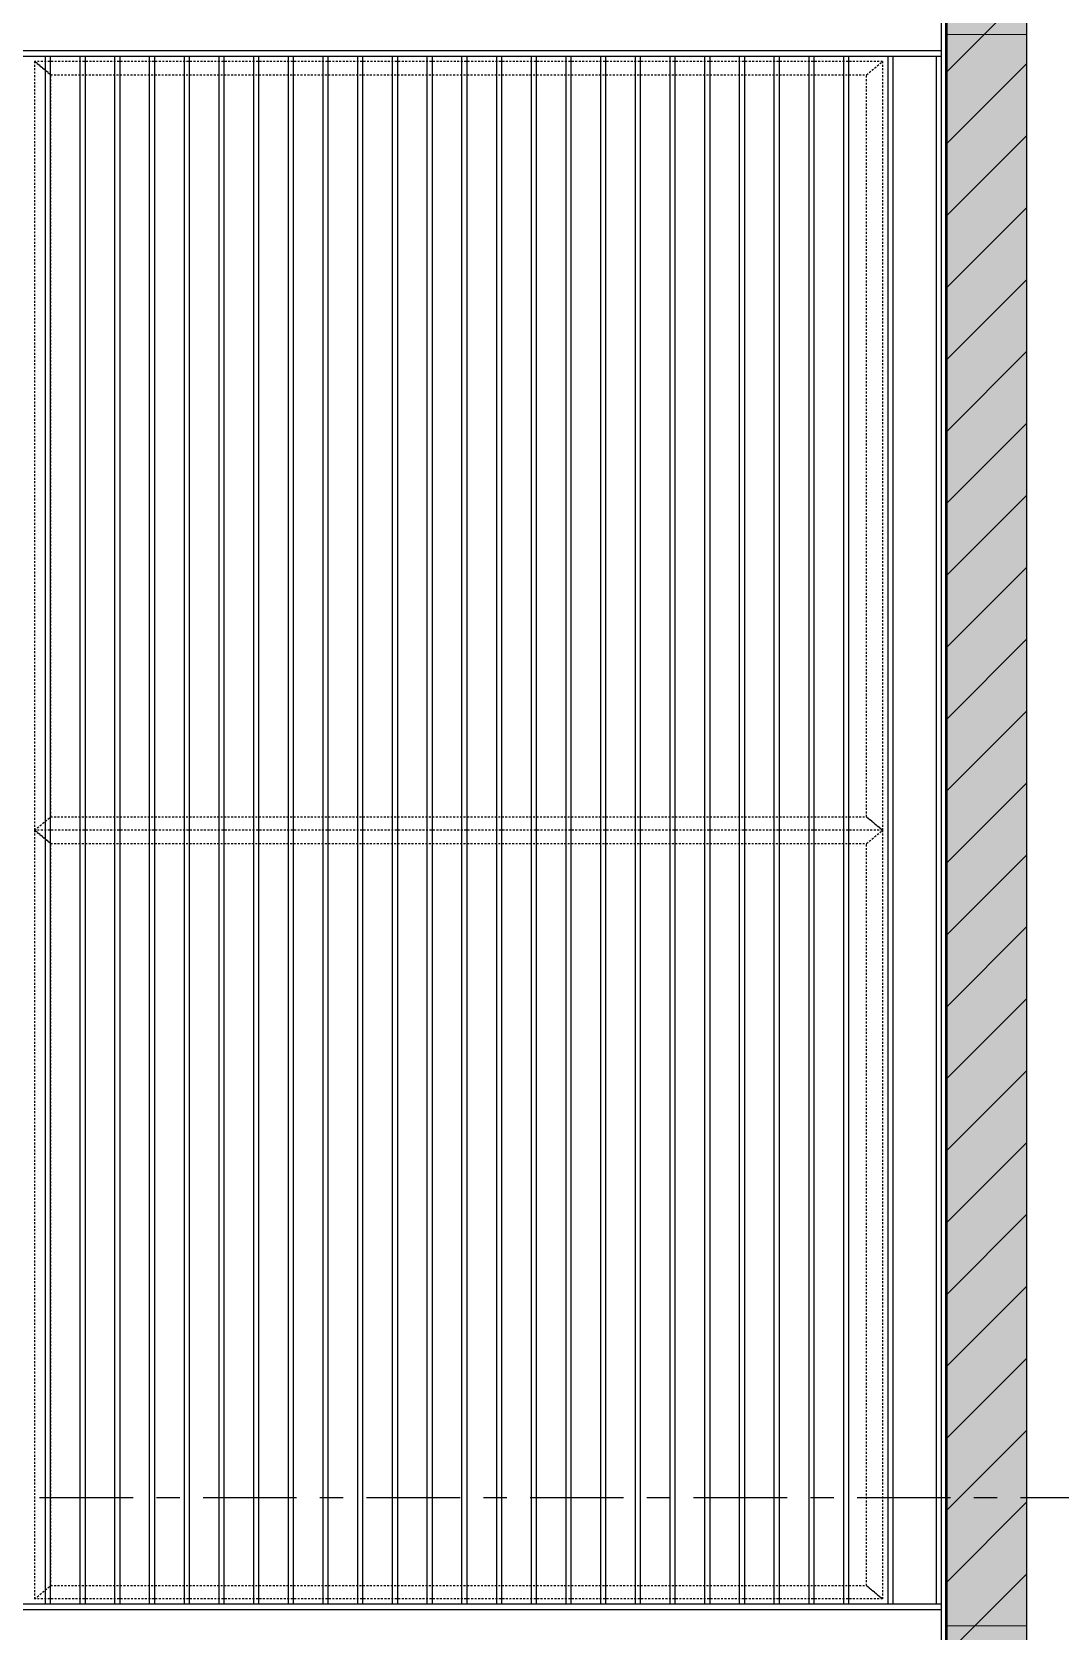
# Model space of a CAD drawing. Header units: millimetres. Extents: x 3774 to 718460, y -768339 to 192544.
# Drawn here: x 455933 to 457858, y -722317 to -719322 of the extents above; entities that cross this region are included whole.
import ezdxf
from ezdxf.xclip import XClip

# ---------------------------------------------------------------- set-up
doc = ezdxf.new("R2010")
doc.units = ezdxf.units.MM
doc.header["$XCLIPFRAME"] = 0
doc.set_wipeout_variables(frame=1)
for name, pattern in [('TA_GL_000.70000', [1.925, 0.7, -0.175, 0.175, -0.175, 0.7]), ('TA_HL_001.00000', [6.5, 3.55, -2.95]), ('XKITLINE00', [0]), ('XKITLINE02', [4, 2, -2])]:
    doc.linetypes.add(name, pattern=pattern)
for name, color, linetype in [('000 - 0_SYM_DWG_GRIDLINE_MAIN_COLOR_251', 7, 'Continuous'), ('000 - CONCRETE_COL_HATCH_', 7, 'Continuous'), ('010 - ASPG_FRAMING_SUB_COLOR_2', 7, 'Continuous'), ('010 - ASPG_FRAMING_SUB_COLOR_3', 7, 'Continuous'), ('010 - ASPG_FRAMING_WIPEOUT_', 7, 'Continuous')]:
    doc.layers.add(name, color=color, linetype=linetype)
doc.layers.add('Bolt', color=7, linetype='Continuous', lineweight=0)
doc.layers.add('Part', color=7, linetype='Continuous', lineweight=0)
doc.styles.add('TA', font='', dxfattribs={"height": 4.5})
doc.styles.get('TA').set_extended_font_data('Cordia New')

# ---------------------------------------------------------------- blocks, each defined once
blk = doc.blocks.new('*A13164198')
at = {"layer": 'Part', "color": 7, "linetype": 'XKITLINE00', "lineweight": 0}
for p, q in [((2441.089496, -84.373459), (2441.089496, -60.533459)), ((2441.089496, -60.533459), (2442.289496, -60.533459)), ((2442.289496, -60.533459), (2442.289496, -84.373459)), ((2442.289496, -84.373459), (2441.089496, -84.373459))]:
    blk.add_line(p, q, dxfattribs=at)
blk = doc.blocks.new('*A13184200')
at = {"layer": 'Part', "color": 7, "linetype": 'XKITLINE00', "lineweight": 0}
for p, q in [((2438.489525, -124.453458), (2438.489685, -78.053458)), ((2438.489685, -78.053458), (2440.889685, -78.053466)), ((2440.889525, -124.453466), (2440.889685, -78.053466))]:
    blk.add_line(p, q, dxfattribs=at)
blk = doc.blocks.new('*A18484730')
at = {"layer": 'Part', "color": 7, "linetype": 'XKITLINE00', "lineweight": 0}
for p, q in [((2438.489574, -78.053462), (2438.489574, -33.653462)), ((2440.889574, -78.053462), (2440.889574, -33.653462)), ((2438.489574, -78.053462), (2440.889574, -78.053462))]:
    blk.add_line(p, q, dxfattribs=at)
blk = doc.blocks.new('*A18494731')
at = {"layer": 'Part', "color": 7, "linetype": 'XKITLINE00', "lineweight": 0}
for p, q in [((2435.689603, -68.053462), (2435.689603, -56.621462)), ((2436.489603, -68.053462), (2436.489603, -56.621462)), ((2435.689603, -80.053462), (2435.689603, -68.621462)), ((2436.489603, -80.053462), (2436.489603, -68.621462)), ((2435.689603, -82.133462), (2435.689603, -80.621462)), ((2436.489603, -82.133462), (2436.489603, -80.621462)), ((2435.689603, -82.133462), (2436.489603, -82.133462))]:
    blk.add_line(p, q, dxfattribs=at)
blk = doc.blocks.new('*A18504732')
at = {"layer": 'Part', "color": 7, "linetype": 'XKITLINE00', "lineweight": 0}
for p, q in [((2427.929603, -68.053462), (2427.929603, -56.621462)), ((2428.729603, -68.053462), (2428.729603, -56.621462)), ((2427.929603, -80.053462), (2427.929603, -68.621462)), ((2428.729603, -80.053462), (2428.729603, -68.621462)), ((2427.929603, -82.133462), (2427.929603, -80.621462)), ((2428.729603, -82.133462), (2428.729603, -80.621462)), ((2427.929603, -82.133462), (2428.729603, -82.133462))]:
    blk.add_line(p, q, dxfattribs=at)
blk = doc.blocks.new('*A18674749')
at = {"layer": 'Part', "color": 7, "linetype": 'XKITLINE00', "lineweight": 0}
for p, q in [((2428.305603, -69.421462), (2428.305603, -68.621462)), ((2428.305603, -68.621462), (2428.353603, -68.621462)), ((2428.353603, -69.421462), (2428.353603, -68.621462)), ((2428.305603, -68.861462), (2428.353603, -68.861462)), ((2428.305603, -69.421462), (2428.353603, -69.421462))]:
    blk.add_line(p, q, dxfattribs=at)
blk = doc.blocks.new('*A18684750')
at = {"layer": 'Part', "color": 7, "linetype": 'XKITLINE00', "lineweight": 0}
for p, q in [((2427.929603, -68.573462), (2427.929603, -68.621462)), ((2427.929603, -68.621462), (2428.729603, -68.621462)), ((2428.729603, -68.621462), (2428.729603, -68.573462))]:
    blk.add_line(p, q, dxfattribs=at)
blk = doc.blocks.new('*A18864768')
at = {"layer": 'Bolt'}
for points in [[(2428.034, -80.573), (2428.034, -80.525), (2428.146, -80.525), (2428.146, -80.573)], [(2428.034, -80.621), (2428.034, -80.573), (2428.146, -80.573), (2428.146, -80.621)], [(2428.514, -80.573), (2428.514, -80.525), (2428.626, -80.525), (2428.626, -80.573)], [(2428.514, -80.621), (2428.514, -80.573), (2428.626, -80.573), (2428.626, -80.621)]]:
    blk.add_hatch(color=7, dxfattribs=at).paths.add_polyline_path(points, flags=17)
at = {"layer": 'Bolt', "color": 7, "linetype": 'XKITLINE00', "lineweight": 0}
for p, q in [((2428.09, -80.685), (2428.09, -80.341)), ((2428.57, -80.685), (2428.57, -80.341)), ((2428.034, -80.573), (2428.034, -80.525)), ((2428.034, -80.621), (2428.034, -80.573)), ((2428.146, -80.573), (2428.146, -80.525)), ((2428.146, -80.621), (2428.146, -80.573)), ((2428.514, -80.573), (2428.514, -80.525)), ((2428.514, -80.621), (2428.514, -80.573)), ((2428.626, -80.573), (2428.626, -80.525)), ((2428.626, -80.621), (2428.626, -80.573))]:
    blk.add_line(p, q, dxfattribs=at)
blk = doc.blocks.new('*A18994781')
at = {"layer": 'Bolt'}
for points in [[(2428.034, -68.573), (2428.034, -68.525), (2428.146, -68.525), (2428.146, -68.573)], [(2428.514, -68.573), (2428.514, -68.525), (2428.626, -68.525), (2428.626, -68.573)], [(2428.034, -68.621), (2428.034, -68.573), (2428.146, -68.573), (2428.146, -68.621)], [(2428.514, -68.621), (2428.514, -68.573), (2428.626, -68.573), (2428.626, -68.621)]]:
    blk.add_hatch(color=7, dxfattribs=at).paths.add_polyline_path(points, flags=17)
at = {"layer": 'Bolt', "color": 7, "linetype": 'XKITLINE00', "lineweight": 0}
for p, q in [((2428.034, -68.573), (2428.034, -68.525)), ((2428.09, -68.685), (2428.09, -68.341)), ((2428.146, -68.573), (2428.146, -68.525)), ((2428.514, -68.573), (2428.514, -68.525)), ((2428.57, -68.685), (2428.57, -68.341)), ((2428.626, -68.573), (2428.626, -68.525)), ((2428.034, -68.621), (2428.034, -68.573)), ((2428.146, -68.621), (2428.146, -68.573)), ((2428.514, -68.621), (2428.514, -68.573)), ((2428.626, -68.621), (2428.626, -68.573))]:
    blk.add_line(p, q, dxfattribs=at)
blk = doc.blocks.new('*A19564838')
at = {"layer": 'Part', "color": 7, "linetype": 'XKITLINE00', "lineweight": 0}
for p, q in [((2425.769509, -82.453462), (2438.489525, -82.453462)), ((2438.489523, -82.453462), (2438.489525, -82.453462)), ((2438.489525, -82.453462), (2438.489525, -86.453462)), ((2438.489525, -86.453462), (2425.769509, -86.453462)), ((2438.489523, -86.453462), (2438.489525, -86.453462))]:
    blk.add_line(p, q, dxfattribs=at)
blk = doc.blocks.new('*A19584840')
at = {"layer": 'Part', "color": 7, "linetype": 'XKITLINE00', "lineweight": 0}
for p, q in [((2436.025603, -82.173462), (2435.585603, -82.173462)), ((2435.585603, -82.173462), (2435.585603, -82.213462)), ((2436.025603, -82.133462), (2436.025603, -82.173462)), ((2436.065603, -82.213462), (2436.065603, -82.133462))]:
    blk.add_line(p, q, dxfattribs=at)
blk = doc.blocks.new('*A19594841')
at = {"layer": 'Part', "color": 7, "linetype": 'XKITLINE00', "lineweight": 0}
for p, q in [((2435.049603, -82.453462), (2435.209603, -82.293462)), ((2435.209603, -82.293462), (2436.969603, -82.293462)), ((2436.969603, -82.293462), (2437.129603, -82.453462))]:
    blk.add_line(p, q, dxfattribs=at)
blk = doc.blocks.new('*A19604842')
at = {"layer": 'Part', "color": 7, "linetype": 'XKITLINE00', "lineweight": 0}
for p, q in [((2436.969603, -82.213462), (2435.209603, -82.213462)), ((2435.209603, -82.213462), (2435.209603, -82.293462)), ((2436.969603, -82.293462), (2435.209603, -82.293462)), ((2436.969603, -82.213462), (2436.969603, -82.293462))]:
    blk.add_line(p, q, dxfattribs=at)
blk = doc.blocks.new('*A19614843')
at = {"layer": 'Part', "color": 7, "linetype": 'XKITLINE00', "lineweight": 0}
for p, q in [((2441.089231, -80.773462), (2441.089226, -80.773462)), ((2441.089496, -80.773462), (2441.089231, -80.773462)), ((2441.089236, -82.373462), (2441.089231, -80.773462)), ((2441.089236, -82.373462), (2441.089231, -82.373462)), ((2441.089496, -82.373462), (2441.089236, -82.373462))]:
    blk.add_line(p, q, dxfattribs=at)
blk = doc.blocks.new('*A19624844')
at = {"layer": 'Part', "color": 7, "linetype": 'XKITLINE00', "lineweight": 0}
for p, q in [((2440.889672, -81.653462), (2441.089234, -81.653462)), ((2441.089234, -82.373462), (2441.089234, -82.453462)), ((2441.089234, -82.453462), (2440.889669, -82.453462))]:
    blk.add_line(p, q, dxfattribs=at)
blk = doc.blocks.new('*A19634845')
at = {"layer": 'Part', "color": 7, "linetype": 'XKITLINE00', "lineweight": 0}
for p, q in [((2441.089231, -64.533462), (2441.089236, -64.533462)), ((2441.089231, -66.133462), (2441.089236, -64.533462)), ((2441.089236, -64.533462), (2441.089496, -64.533462)), ((2441.089226, -66.133462), (2441.089231, -66.133462)), ((2441.089231, -66.133462), (2441.089496, -66.133462))]:
    blk.add_line(p, q, dxfattribs=at)
blk = doc.blocks.new('*A19644846')
at = {"layer": 'Part', "color": 7, "linetype": 'XKITLINE00', "lineweight": 0}
for p, q in [((2440.889574, -64.453462), (2441.089234, -64.453462)), ((2441.089234, -64.533462), (2441.089234, -64.453462)), ((2440.889574, -65.253462), (2441.089234, -65.253462))]:
    blk.add_line(p, q, dxfattribs=at)
blk = doc.blocks.new('*A19654847')
at = {"layer": 'Part', "color": 7, "linetype": 'XKITLINE00', "lineweight": 0}
for p, q in [((2436.065603, -69.421462), (2436.065603, -68.621462)), ((2436.065603, -68.621462), (2436.113603, -68.621462)), ((2436.113603, -69.421462), (2436.113603, -68.621462)), ((2436.065603, -68.861462), (2436.113603, -68.861462)), ((2436.065603, -69.421462), (2436.113603, -69.421462))]:
    blk.add_line(p, q, dxfattribs=at)
blk = doc.blocks.new('*A19664848')
at = {"layer": 'Part', "color": 7, "linetype": 'XKITLINE00', "lineweight": 0}
for p, q in [((2435.689603, -68.573462), (2435.689603, -68.621462)), ((2435.689603, -68.621462), (2436.489603, -68.621462)), ((2436.489603, -68.621462), (2436.489603, -68.573462))]:
    blk.add_line(p, q, dxfattribs=at)
blk = doc.blocks.new('*A19674849')
at = {"layer": 'Part', "color": 7, "linetype": 'XKITLINE00', "lineweight": 0}
for p, q in [((2436.065603, -81.421462), (2436.065603, -80.621462)), ((2436.065603, -80.621462), (2436.113603, -80.621462)), ((2436.113603, -81.421462), (2436.113603, -80.621462)), ((2436.065603, -80.861462), (2436.113603, -80.861462)), ((2436.065603, -81.421462), (2436.113603, -81.421462))]:
    blk.add_line(p, q, dxfattribs=at)
blk = doc.blocks.new('*A19684850')
at = {"layer": 'Part', "color": 7, "linetype": 'XKITLINE00', "lineweight": 0}
for p, q in [((2435.689603, -80.573462), (2435.689603, -80.621462)), ((2435.689603, -80.621462), (2436.489603, -80.621462)), ((2436.489603, -80.621462), (2436.489603, -80.573462))]:
    blk.add_line(p, q, dxfattribs=at)
blk = doc.blocks.new('*A19694851')
at = {"layer": 'Part', "color": 7, "linetype": 'XKITLINE00', "lineweight": 0}
for p, q in [((2438.329518, -80.053462), (2425.995968, -80.053462)), ((2425.995968, -80.573462), (2425.995968, -80.053462)), ((2438.329518, -80.573462), (2438.329518, -80.053462)), ((2438.329518, -80.573462), (2425.995968, -80.573462))]:
    blk.add_line(p, q, dxfattribs=at)
blk = doc.blocks.new('*A19704852')
at = {"layer": 'Part', "color": 7, "linetype": 'XKITLINE00', "lineweight": 0}
for p, q in [((2438.329518, -68.053462), (2425.995968, -68.053462)), ((2425.995968, -68.573462), (2425.995968, -68.053462)), ((2438.329518, -68.573462), (2438.329518, -68.053462)), ((2438.329518, -68.573462), (2425.995968, -68.573462))]:
    blk.add_line(p, q, dxfattribs=at)
blk = doc.blocks.new('*A19744856')
at = {"layer": 'Part', "color": 7, "linetype": 'XKITLINE00', "lineweight": 0}
for p, q in [((2428.265603, -82.173462), (2427.825603, -82.173462)), ((2427.825603, -82.173462), (2427.825603, -82.213462)), ((2428.265603, -82.133462), (2428.265603, -82.173462)), ((2428.305603, -82.213462), (2428.305603, -82.133462))]:
    blk.add_line(p, q, dxfattribs=at)
blk = doc.blocks.new('*A19754857')
at = {"layer": 'Part', "color": 7, "linetype": 'XKITLINE00', "lineweight": 0}
for p, q in [((2427.289603, -82.453462), (2427.449603, -82.293462)), ((2427.449603, -82.293462), (2429.209603, -82.293462)), ((2429.209603, -82.293462), (2429.369603, -82.453462))]:
    blk.add_line(p, q, dxfattribs=at)
blk = doc.blocks.new('*A19764858')
at = {"layer": 'Part', "color": 7, "linetype": 'XKITLINE00', "lineweight": 0}
for p, q in [((2429.209603, -82.213462), (2427.449603, -82.213462)), ((2427.449603, -82.213462), (2427.449603, -82.293462)), ((2429.209603, -82.293462), (2427.449603, -82.293462)), ((2429.209603, -82.213462), (2429.209603, -82.293462))]:
    blk.add_line(p, q, dxfattribs=at)
blk = doc.blocks.new('*A19774859')
at = {"layer": 'Part', "color": 7, "linetype": 'XKITLINE00', "lineweight": 0}
for p, q in [((2428.305603, -81.421462), (2428.305603, -80.621462)), ((2428.305603, -80.621462), (2428.353603, -80.621462)), ((2428.353603, -81.421462), (2428.353603, -80.621462)), ((2428.305603, -80.861462), (2428.353603, -80.861462)), ((2428.305603, -81.421462), (2428.353603, -81.421462))]:
    blk.add_line(p, q, dxfattribs=at)
blk = doc.blocks.new('*A19784860')
at = {"layer": 'Part', "color": 7, "linetype": 'XKITLINE00', "lineweight": 0}
for p, q in [((2427.929603, -80.573462), (2427.929603, -80.621462)), ((2427.929603, -80.621462), (2428.729603, -80.621462)), ((2428.729603, -80.621462), (2428.729603, -80.573462))]:
    blk.add_line(p, q, dxfattribs=at)
blk = doc.blocks.new('*A19884870')
at = {"layer": 'Bolt'}
for points in [[(2435.506, -82.213), (2435.506, -82.293), (2435.394, -82.293), (2435.394, -82.213)], [(2436.786, -82.213), (2436.786, -82.293), (2436.674, -82.293), (2436.674, -82.213)]]:
    blk.add_hatch(color=7, dxfattribs=at).paths.add_polyline_path(points, flags=17)
at = {"layer": 'Bolt', "color": 7, "linetype": 'XKITLINE00', "lineweight": 0}
for p, q in [((2435.45, -82.357), (2435.45, -82.013)), ((2436.73, -82.357), (2436.73, -82.013)), ((2435.394, -82.293), (2435.394, -82.213)), ((2435.506, -82.293), (2435.506, -82.213)), ((2436.674, -82.293), (2436.674, -82.213)), ((2436.786, -82.293), (2436.786, -82.213))]:
    blk.add_line(p, q, dxfattribs=at)
blk = doc.blocks.new('*A19894871')
at = {"layer": 'Bolt', "color": 7, "linetype": 'XKITLINE02', "lineweight": 0}
for p, q in [((2436.176963, -81.933462), (2435.833603, -81.933462)), ((2436.065603, -81.877462), (2436.025603, -81.877462)), ((2436.113603, -81.877462), (2436.065603, -81.877462)), ((2436.065603, -81.989462), (2436.025603, -81.989462)), ((2436.113603, -81.989462), (2436.065603, -81.989462))]:
    blk.add_line(p, q, dxfattribs=at)
blk = doc.blocks.new('*A19904872')
at = {"layer": 'Bolt'}
for points in [[(2435.794, -68.573), (2435.794, -68.525), (2435.906, -68.525), (2435.906, -68.573)], [(2436.274, -68.573), (2436.274, -68.525), (2436.386, -68.525), (2436.386, -68.573)], [(2435.794, -68.621), (2435.794, -68.573), (2435.906, -68.573), (2435.906, -68.621)], [(2436.274, -68.621), (2436.274, -68.573), (2436.386, -68.573), (2436.386, -68.621)]]:
    blk.add_hatch(color=7, dxfattribs=at).paths.add_polyline_path(points, flags=17)
at = {"layer": 'Bolt', "color": 7, "linetype": 'XKITLINE00', "lineweight": 0}
for p, q in [((2435.794, -68.573), (2435.794, -68.525)), ((2435.85, -68.685), (2435.85, -68.341)), ((2435.906, -68.573), (2435.906, -68.525)), ((2436.274, -68.573), (2436.274, -68.525)), ((2436.33, -68.685), (2436.33, -68.341)), ((2436.386, -68.573), (2436.386, -68.525)), ((2435.794, -68.621), (2435.794, -68.573)), ((2435.906, -68.621), (2435.906, -68.573)), ((2436.274, -68.621), (2436.274, -68.573)), ((2436.386, -68.621), (2436.386, -68.573))]:
    blk.add_line(p, q, dxfattribs=at)
blk = doc.blocks.new('*A19914873')
at = {"layer": 'Bolt'}
for points in [[(2435.794, -80.573), (2435.794, -80.525), (2435.906, -80.525), (2435.906, -80.573)], [(2435.794, -80.621), (2435.794, -80.573), (2435.906, -80.573), (2435.906, -80.621)], [(2436.274, -80.573), (2436.274, -80.525), (2436.386, -80.525), (2436.386, -80.573)], [(2436.274, -80.621), (2436.274, -80.573), (2436.386, -80.573), (2436.386, -80.621)]]:
    blk.add_hatch(color=7, dxfattribs=at).paths.add_polyline_path(points, flags=17)
at = {"layer": 'Bolt', "color": 7, "linetype": 'XKITLINE00', "lineweight": 0}
for p, q in [((2435.85, -80.685), (2435.85, -80.341)), ((2436.33, -80.685), (2436.33, -80.341)), ((2435.794, -80.573), (2435.794, -80.525)), ((2435.794, -80.621), (2435.794, -80.573)), ((2435.906, -80.573), (2435.906, -80.525)), ((2435.906, -80.621), (2435.906, -80.573)), ((2436.274, -80.573), (2436.274, -80.525)), ((2436.274, -80.621), (2436.274, -80.573)), ((2436.386, -80.573), (2436.386, -80.525)), ((2436.386, -80.621), (2436.386, -80.573))]:
    blk.add_line(p, q, dxfattribs=at)
blk = doc.blocks.new('*A19944876')
at = {"layer": 'Bolt'}
for points in [[(2427.746, -82.213), (2427.746, -82.293), (2427.634, -82.293), (2427.634, -82.213)], [(2429.026, -82.213), (2429.026, -82.293), (2428.914, -82.293), (2428.914, -82.213)]]:
    blk.add_hatch(color=7, dxfattribs=at).paths.add_polyline_path(points, flags=17)
at = {"layer": 'Bolt', "color": 7, "linetype": 'XKITLINE00', "lineweight": 0}
for p, q in [((2427.69, -82.357), (2427.69, -82.013)), ((2428.97, -82.357), (2428.97, -82.013)), ((2427.634, -82.293), (2427.634, -82.213)), ((2427.746, -82.293), (2427.746, -82.213)), ((2428.914, -82.293), (2428.914, -82.213)), ((2429.026, -82.293), (2429.026, -82.213))]:
    blk.add_line(p, q, dxfattribs=at)
blk = doc.blocks.new('*A19954877')
at = {"layer": 'Bolt', "color": 7, "linetype": 'XKITLINE02', "lineweight": 0}
for p, q in [((2428.416963, -81.933462), (2428.073603, -81.933462)), ((2428.305603, -81.877462), (2428.265603, -81.877462)), ((2428.353603, -81.877462), (2428.305603, -81.877462)), ((2428.305603, -81.989462), (2428.265603, -81.989462)), ((2428.353603, -81.989462), (2428.305603, -81.989462))]:
    blk.add_line(p, q, dxfattribs=at)
blk = doc.blocks.new('W-1-PP19-SE-ENT3_20260407-111149_PP19_ENT3_SE_ELE3')
at = {"color": 7, "lineweight": 0, "xscale": 125, "yscale": 125, "zscale": 125}
for name in ['*A13164198', '*A18484730', '*A18504732', '*A18494731', '*A19644846', '*A19634845', '*A19704852', '*A18994781', '*A19904872', '*A18684750', '*A18674749', '*A19664848', '*A19654847', '*A13184200', '*A19694851', '*A18864768', '*A19914873', '*A19784860', '*A19774859', '*A19684850', '*A19674849', '*A19614843', '*A19624844', '*A19954877', '*A19894871', '*A19944876', '*A19744856', '*A19884870', '*A19584840', '*A19754857', '*A19764858', '*A19594841', '*A19604842', '*A19564838']:
    blk.add_blockref(name, (-296446.190625, 122106.68275), dxfattribs=at)
blk = doc.blocks.new('A$Cc95a8f7c')
at = {"layer": '000 - CONCRETE_COL_HATCH_', "transparency": 33554585}
h = blk.add_hatch(dxfattribs=at)
h.set_pattern_fill('AR-CONC', scale=2.5)
h.paths.add_polyline_path([(0, -15540), (150, -15540), (150, 300), (0, 300)])
h = blk.add_hatch(dxfattribs=at)
h.set_pattern_fill('ANSI31', scale=30)
h.paths.add_polyline_path([(0, -15540), (150, -15540), (150, 300), (0, 300)])
at = {"layer": '000 - CONCRETE_COL_HATCH_', "color": 7}
blk.add_lwpolyline([(0, -15540), (150, -15540), (150, 300), (0, 300)], close=True, dxfattribs=at)
blk = doc.blocks.new('W-1-PP19-SE-ENT3_20260407-141310_PP19_ENT3_PRECAST_HATCH')
at = {"color": 7}
blk.add_blockref('A$Cc95a8f7c', (-46357.4, 85502.9), dxfattribs=at)
blk = doc.blocks.new('W-1-PP19-SE-ENT3_20260407-141433PP19_ENT3_PRECAST_HATCH')
at = {"color": 7}
blk.add_blockref('W-1-PP19-SE-ENT3_20260407-141310_PP19_ENT3_PRECAST_HATCH', (55047.4, 32597.1), dxfattribs=at)
blk = doc.blocks.new('*U5908')
at = {"layer": '000 - 0_SYM_DWG_GRIDLINE_MAIN_COLOR_251', "color": 7, "linetype": 'ByBlock', "ltscale": 5}
blk.add_line((10, 0), (-471.236, 0), dxfattribs=at)
at = {"color": 7, "style": 'TA', "flags": 1}
blk.add_attdef('LOCATION', (6, -6), '', height=4.5, rotation=270, dxfattribs=at)
blk = doc.blocks.new('W-1-PP19-SE-ENT3_20260407-142507PP19_ENT3_ELE1_DIMS_2')
at = {"layer": '000 - 0_SYM_DWG_GRIDLINE_MAIN_COLOR_251', "color": 7, "linetype": 'TA_GL_000.70000', "xscale": 50.00000000000003, "yscale": 50.00000000000003, "zscale": 50.00000000000003, "rotation": 180}
blk.add_blockref('*U5908', (-12415.2, 111800), dxfattribs=at)
blk = doc.blocks.new('*U8189')
at = {"layer": '010 - ASPG_FRAMING_SUB_COLOR_3', "color": 7, "linetype": 'ByBlock'}
for points in [[(0, 0), (0, 1588.2), (25, 1558.2), (25, 30), (0, 0)], [(1440, 1588.2), (0, 1588.2), (25, 1558.2), (1415, 1558.2)], [(1440, 0), (1440, 1588.2), (1415, 1558.2), (1415, 30), (1440, 0)], [(25, 30), (1415, 30), (1440, 0), (0, 0), (25, 30)]]:
    blk.add_lwpolyline(points, close=True, dxfattribs=at)
blk = doc.blocks.new('*U5965')
at = {"color": 7}
blk.add_wipeout([(0, 0), (1794.1, 0), (1794.1, 12350), (0, 12350)], dxfattribs=at)
blk.add_lwpolyline([(0, 0), (1794.1, 0), (1794.1, 12350), (0, 12350)], close=True, dxfattribs=at)
blk = doc.blocks.new('*U8522')
at = {"color": 7}
blk.add_wipeout([(0, 0), (10.2, 0), (10.2, 12850), (0, 12850)], dxfattribs=at)
blk.add_lwpolyline([(0, 0), (10.2, 0), (10.2, 12850), (0, 12850)], close=True, dxfattribs=at)
blk = doc.blocks.new('*U8482')
at = {"color": 7}
blk.add_wipeout([(0, 0), (10, 0), (10, 12850), (0, 12850)], dxfattribs=at)
blk.add_lwpolyline([(0, 0), (10, 0), (10, 12850), (0, 12850)], close=True, dxfattribs=at)
blk = doc.blocks.new('*U8483')
at = {"color": 7}
blk.add_wipeout([(0, 0), (10, 0), (10, 12850), (0, 12850)], dxfattribs=at)
blk.add_lwpolyline([(0, 0), (10, 0), (10, 12850), (0, 12850)], close=True, dxfattribs=at)
blk = doc.blocks.new('*U5955')
at = {"color": 7}
blk.add_wipeout([(0, -40), (1789, -40), (1789, 40), (0, 40)], dxfattribs=at).dxf.layer = '010 - ASPG_FRAMING_WIPEOUT_'
at = {"layer": '010 - ASPG_FRAMING_SUB_COLOR_3', "color": 7}
blk.add_lwpolyline([(0, -40), (1789, -40), (1789, 40), (0, 40)], close=True, dxfattribs=at)
at = {"color": 7}
for points in [[(0, 40), (1789, 40), (1789, 50), (0, 50)], [(0, -50), (1789, -50), (1789, -40), (0, -40)]]:
    blk.add_wipeout(points, dxfattribs=at).dxf.layer = '010 - ASPG_FRAMING_WIPEOUT_'
at = {"layer": '010 - ASPG_FRAMING_SUB_COLOR_2', "color": 7}
for points in [[(0, 40), (1789, 40), (1789, 50), (0, 50)], [(0, -50), (1789, -50), (1789, -40), (0, -40)]]:
    blk.add_lwpolyline(points, close=True, dxfattribs=at)
blk = doc.blocks.new('*U5956')
at = {"color": 7}
blk.add_wipeout([(0, -40), (1789, -40), (1789, 40), (0, 40)], dxfattribs=at).dxf.layer = '010 - ASPG_FRAMING_WIPEOUT_'
at = {"layer": '010 - ASPG_FRAMING_SUB_COLOR_3', "color": 7}
blk.add_lwpolyline([(0, -40), (1789, -40), (1789, 40), (0, 40)], close=True, dxfattribs=at)
at = {"color": 7}
for points in [[(0, 40), (1789, 40), (1789, 50), (0, 50)], [(0, -50), (1789, -50), (1789, -40), (0, -40)]]:
    blk.add_wipeout(points, dxfattribs=at).dxf.layer = '010 - ASPG_FRAMING_WIPEOUT_'
at = {"layer": '010 - ASPG_FRAMING_SUB_COLOR_2', "color": 7}
for points in [[(0, 40), (1789, 40), (1789, 50), (0, 50)], [(0, -50), (1789, -50), (1789, -40), (0, -40)]]:
    blk.add_lwpolyline(points, close=True, dxfattribs=at)

msp = doc.modelspace()

# ---------------------------------------------------------------- block references
at = {"color": 7}
ref = msp.add_blockref('W-1-PP19-SE-ENT3_20260407-111149_PP19_ENT3_SE_ELE3', (448956.051, -833866.64), dxfattribs=at)
XClip(ref).set_block_clipping_path([(-12000.0004375063, 99820.555271939), (12229.3280822252, 118947.6656106847)])

# ---------------------------------------------------------------- next in the draw order: block references
msp.add_blockref('*U5965', (455850.351, -728316.64), dxfattribs=at)

# ---------------------------------------------------------------- next in the draw order: block references
for name, p in [('*U8522', (455957.606, -728316.64)), ('*U8522', (456022.606, -728316.64)), ('*U8522', (456087.606, -728316.64)), ('*U8522', (456152.606, -728316.64)), ('*U8522', (456217.606, -728316.64)), ('*U8522', (456282.606, -728316.64)), ('*U8522', (456347.606, -728316.64)), ('*U8522', (456412.606, -728316.64)), ('*U8522', (456477.606, -728316.64)), ('*U8522', (456542.606, -728316.64)), ('*U8522', (456607.606, -728316.64)), ('*U8522', (456672.606, -728316.64)), ('*U8522', (456737.606, -728316.64)), ('*U8522', (456802.606, -728316.64)), ('*U8522', (456867.606, -728316.64)), ('*U8522', (456932.606, -728316.64)), ('*U8522', (456997.606, -728316.64)), ('*U8522', (457062.606, -728316.64)), ('*U8522', (457127.606, -728316.64)), ('*U8522', (457192.606, -728316.64)), ('*U8522', (457257.606, -728316.64)), ('*U8522', (457322.606, -728316.64)), ('*U8522', (457387.606, -728316.64)), ('*U8522', (457452.606, -728316.64)), ('*U8482', (457536.051, -728316.64)), ('*U8483', (457626.051, -728316.64))]:
    msp.add_blockref(name, p, dxfattribs=at)

# ---------------------------------------------------------------- next in the draw order: block references
for name, p in [('*U5955', (455847.051, -719316.64)), ('*U5956', (455847.051, -722316.64))]:
    msp.add_blockref(name, p, dxfattribs=at)

# ---------------------------------------------------------------- next in the draw order: block references
for name in ['W-1-PP19-SE-ENT3_20260407-142507PP19_ENT3_ELE1_DIMS_2', 'W-1-PP19-SE-ENT3_20260407-141433PP19_ENT3_PRECAST_HATCH']:
    msp.add_blockref(name, (448956.051, -833866.64), dxfattribs=at)
at = {"color": 7, "linetype": 'TA_HL_001.00000', "rotation": 90}
for p in [(457526.051, -720816.64), (457526.051, -722256.64)]:
    msp.add_blockref('*U8189', p, dxfattribs=at)

doc.saveas('drawing.dxf')
